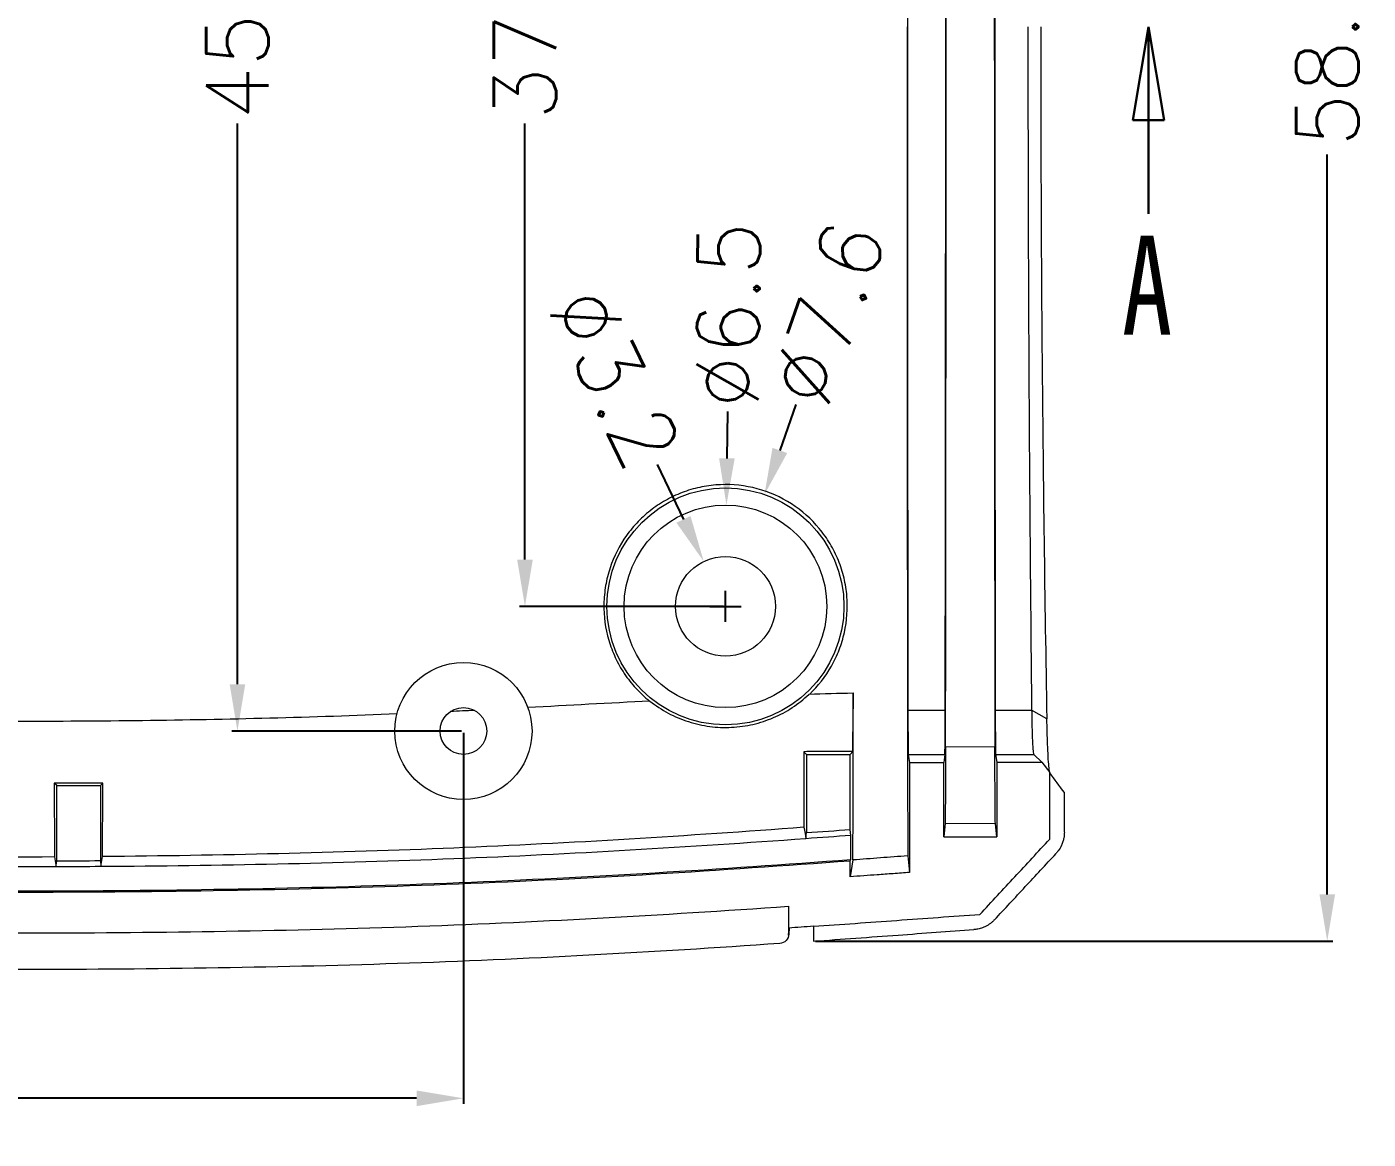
# Model space of a CAD drawing. Header units: inches. Extents: x 2021 to 3023, y 1089 to 1338.
# Drawn here: x 2154.37 to 2197.39, y 1202.84 to 1238.54 of the extents above; entities that cross this region are included whole.
import ezdxf

# ---------------------------------------------------------------- set-up
doc = ezdxf.new("R2010")
doc.units = ezdxf.units.IN
doc.styles.add('SLDTEXTSTYLE0', font='TXT', dxfattribs={"width": 0.75})
doc.styles.get("Standard").update_dxf_attribs({"font": 'txt', "bigfont": 'gbcbig.shx'})
doc.dimstyles.new('2', dxfattribs={"dimtxt": 2, "dimasz": 1.5, "dimexe": 0.18, "dimexo": 0.0625, "dimgap": 0.1, "dimtad": 0, "dimzin": 9, "dimdsep": 46, "dimtxsty": 'Standard', "dimcen": 0.5, "dimclrd": 3, "dimclre": 3, "dimadec": 0, "dimazin": 2, "dimtfac": 1, "dimtofl": 0, "dimtmove": 0, "dimatfit": 3, "dimfxl": 1, "dimtolj": 1, "dimtzin": 0, "dimarcsym": 0})

# ---------------------------------------------------------------- blocks, each defined once
blk = doc.blocks.new('_CLOSED')
at = {"color": 0, "linetype": 'ByBlock', "lineweight": -2}
for p, q in [((-1, 0.166667), (0, 0)), ((-1, 0.166667), (-1, -0.166667)), ((0, 0), (-1, -0.166667)), ((0, 0), (-1, 0))]:
    blk.add_line(p, q, dxfattribs=at)
blk = doc.blocks.new('*D106')
at = {"color": 3, "lineweight": -2}
for p, q in [((2098.827, 1218.623), (2098.827, 1203.969)), ((2168.372, 1215.873), (2168.372, 1203.969)), ((2100.327, 1204.149), (2129.499, 1204.149)), ((2166.872, 1204.149), (2137.699, 1204.149))]:
    blk.add_line(p, q, dxfattribs=at)
at = {"color": 3}
for points in [[(2100.327, 1204.399), (2100.327, 1203.899), (2098.827, 1204.149)], [(2166.872, 1204.399), (2166.872, 1203.899), (2168.372, 1204.149)]]:
    blk.add_solid(points, dxfattribs=at)
at = {"layer": 'Defpoints', "color": 0}
for p in [(2098.827, 1218.686), (2168.372, 1215.936), (2168.372, 1204.149)]:
    blk.add_point(p, dxfattribs=at)
at = {"color": 0, "insert": (2133.599, 1204.149), "char_height": 2, "attachment_point": 5}
blk.add_mtext('\\A1;69.55', dxfattribs=at)
blk = doc.blocks.new('*D108')
at = {"color": 3, "lineweight": -2}
for p, q in [((2179.666, 1267.878), (2196.258, 1267.878)), ((2196.078, 1266.378), (2196.078, 1242.636)), ((2196.078, 1210.693), (2196.078, 1234.436)), ((2179.666, 1209.193), (2196.258, 1209.193))]:
    blk.add_line(p, q, dxfattribs=at)
at = {"color": 3}
for points in [[(2195.828, 1266.378), (2196.328, 1266.378), (2196.078, 1267.878)], [(2195.828, 1210.693), (2196.328, 1210.693), (2196.078, 1209.193)]]:
    blk.add_solid(points, dxfattribs=at)
at = {"layer": 'Defpoints', "color": 0}
for p in [(2179.604, 1267.878), (2179.604, 1209.193), (2196.078, 1209.193)]:
    blk.add_point(p, dxfattribs=at)
at = {"color": 0, "insert": (2196.078, 1238.536), "char_height": 2, "attachment_point": 5, "rotation": 90}
blk.add_mtext('\\A1;58.69', dxfattribs=at)
blk = doc.blocks.new('*D111')
at = {"color": 3, "lineweight": -2}
for p, q in [((2176.714, 1257.136), (2170.166, 1257.136)), ((2170.346, 1255.636), (2170.346, 1241.636)), ((2170.346, 1221.436), (2170.346, 1235.436)), ((2176.714, 1219.936), (2170.166, 1219.936))]:
    blk.add_line(p, q, dxfattribs=at)
at = {"color": 3}
for points in [[(2170.096, 1255.636), (2170.596, 1255.636), (2170.346, 1257.136)], [(2170.096, 1221.436), (2170.596, 1221.436), (2170.346, 1219.936)]]:
    blk.add_solid(points, dxfattribs=at)
at = {"layer": 'Defpoints', "color": 0}
for p in [(2176.777, 1257.136), (2170.346, 1219.936), (2176.777, 1219.936)]:
    blk.add_point(p, dxfattribs=at)
at = {"color": 0, "insert": (2170.346, 1238.536), "char_height": 2, "attachment_point": 5, "rotation": 90}
blk.add_mtext('\\A1;37.2', dxfattribs=at)
blk = doc.blocks.new('*D112')
at = {"color": 3, "lineweight": -2}
for p, q in [((2168.31, 1261.136), (2160.944, 1261.136)), ((2161.124, 1259.636), (2161.124, 1241.636)), ((2161.124, 1217.436), (2161.124, 1235.436)), ((2168.31, 1215.936), (2160.944, 1215.936))]:
    blk.add_line(p, q, dxfattribs=at)
at = {"color": 3}
for points in [[(2160.874, 1259.636), (2161.374, 1259.636), (2161.124, 1261.136)], [(2160.874, 1217.436), (2161.374, 1217.436), (2161.124, 1215.936)]]:
    blk.add_solid(points, dxfattribs=at)
at = {"layer": 'Defpoints', "color": 0}
for p in [(2161.124, 1261.136), (2168.372, 1261.136), (2168.372, 1215.936)]:
    blk.add_point(p, dxfattribs=at)
at = {"color": 0, "insert": (2161.124, 1238.536), "char_height": 2, "attachment_point": 5, "rotation": 90}
blk.add_mtext('\\A1;45.2', dxfattribs=at)
blk = doc.blocks.new('*D116')
at = {"color": 3, "lineweight": -2}
for p, q in [((2174.582, 1224.485), (2175.429, 1222.728)), ((2176.777, 1219.436), (2176.777, 1220.436)), ((2176.277, 1219.936), (2177.277, 1219.936))]:
    blk.add_line(p, q, dxfattribs=at)
at = {"color": 3}
blk.add_solid([(2175.655, 1222.836), (2175.204, 1222.619), (2176.081, 1221.377)], dxfattribs=at)
at = {"layer": 'Defpoints', "color": 0}
for p in [(2176.081, 1221.377), (2177.472, 1218.494)]:
    blk.add_point(p, dxfattribs=at)
at = {"color": 0, "insert": (2173.234, 1227.277), "char_height": 2, "attachment_point": 5, "rotation": 295.7577}
blk.add_mtext('\\A1;∅3.2', dxfattribs=at)
blk = doc.blocks.new('*D117')
at = {"color": 3, "lineweight": -2}
for p, q in [((2176.837, 1226.185), (2176.822, 1224.685)), ((2176.777, 1219.436), (2176.777, 1220.436)), ((2176.277, 1219.936), (2177.277, 1219.936))]:
    blk.add_line(p, q, dxfattribs=at)
at = {"color": 3}
blk.add_solid([(2176.572, 1224.688), (2177.072, 1224.683), (2176.808, 1223.185)], dxfattribs=at)
at = {"layer": 'Defpoints', "color": 0}
for p in [(2176.808, 1223.185), (2176.745, 1216.686)]:
    blk.add_point(p, dxfattribs=at)
at = {"color": 0, "insert": (2176.867, 1229.285), "char_height": 2, "attachment_point": 5, "rotation": 89.448}
blk.add_mtext('\\A1;∅6.5', dxfattribs=at)
blk = doc.blocks.new('*D118')
at = {"color": 3, "lineweight": -2}
for p, q in [((2179.034, 1226.413), (2178.521, 1224.94)), ((2176.777, 1219.436), (2176.777, 1220.436)), ((2176.277, 1219.936), (2177.277, 1219.936))]:
    blk.add_line(p, q, dxfattribs=at)
at = {"color": 3}
blk.add_solid([(2178.285, 1225.023), (2178.757, 1224.858), (2178.027, 1223.524)], dxfattribs=at)
at = {"layer": 'Defpoints', "color": 0}
for p in [(2178.027, 1223.524), (2175.526, 1216.347)]:
    blk.add_point(p, dxfattribs=at)
at = {"color": 0, "insert": (2180.054, 1229.34), "char_height": 2, "attachment_point": 5, "rotation": 70.7848}
blk.add_mtext('\\A1;∅7.6', dxfattribs=at)

msp = doc.modelspace()

# ---------------------------------------------------------------- linework, layer by layer
at = {"color": 7, "linetype": 'Continuous', "lineweight": 30}
msp.add_line((2190.347, 1232.536), (2190.347, 1238.536), dxfattribs=at)
at = {"color": 7, "linetype": 'Continuous', "lineweight": 15}
for p, q in [((2180.879, 1217.146), (2180.87, 1217.146)), ((2182.629, 1216.609), (2183.824, 1216.609)), ((2185.43, 1216.609), (2186.597, 1216.609)), ((2187.085, 1216.323), (2186.597, 1216.609)), ((2183.836, 1215.438), (2185.418, 1215.43)), ((2179.289, 1215.273), (2179.377, 1215.186)), ((2179.377, 1215.186), (2179.377, 1212.674)), ((2179.377, 1215.186), (2180.777, 1215.186)), ((2180.777, 1215.186), (2180.865, 1215.274)), ((2180.777, 1212.775), (2180.777, 1215.186)), ((2182.638, 1215.181), (2182.677, 1214.926)), ((2182.638, 1215.181), (2183.814, 1215.181)), ((2182.677, 1214.926), (2182.677, 1211.396)), ((2183.814, 1215.181), (2183.777, 1214.929)), ((2183.777, 1212.536), (2183.777, 1214.929)), ((2185.44, 1215.181), (2185.477, 1214.935)), ((2185.44, 1215.181), (2186.666, 1215.181)), ((2185.477, 1214.935), (2185.477, 1212.536)), ((2186.666, 1215.181), (2186.927, 1214.939)), ((2186.927, 1214.939), (2187.177, 1214.606)), ((2187.177, 1212.463), (2187.177, 1214.606)), ((2155.327, 1214.186), (2155.249, 1214.263)), ((2155.327, 1211.769), (2155.327, 1214.186)), ((2155.327, 1214.186), (2156.727, 1214.186)), ((2156.805, 1214.264), (2156.727, 1214.186)), ((2156.727, 1214.186), (2156.727, 1211.777)), ((2187.646, 1212.686), (2187.646, 1213.958)), ((2180.796, 1212.583), (2180.777, 1212.775)), ((2183.819, 1212.963), (2183.777, 1212.536)), ((2185.435, 1212.955), (2183.819, 1212.963)), ((2185.477, 1212.536), (2185.435, 1212.955)), ((2180.796, 1211.812), (2180.796, 1212.583)), ((2183.777, 1212.536), (2185.477, 1212.536)), ((2156.746, 1211.583), (2156.799, 1211.905)), ((2182.623, 1211.931), (2182.677, 1211.396)), ((2155.254, 1211.893), (2155.307, 1211.576)), ((2156.727, 1211.777), (2156.746, 1211.584)), ((2180.777, 1211.772), (2180.796, 1211.812)), ((2180.865, 1211.797), (2180.777, 1211.258)), ((2180.777, 1211.258), (2180.777, 1211.772)), ((2178.801, 1210.314), (2178.801, 1209.611)), ((2178.802, 1209.388), (2178.824, 1209.613)), ((2178.804, 1209.418), (2178.804, 1209.612)), ((2179.604, 1209.668), (2179.604, 1209.193))]:
    msp.add_line(p, q, dxfattribs=at)
at = {"color": 8, "linetype": 'Continuous', "lineweight": 15}
msp.add_line((2178.823, 1209.613), (2178.804, 1209.418), dxfattribs=at)
at = {"color": 7, "linetype": 'Continuous', "lineweight": 15, "flags": 128}
for points in [[(2179.295, 1212.847), (2179.312, 1212.749), (2179.328, 1212.651), (2179.357, 1212.476)], [(2179.357, 1212.479), (2179.363, 1212.537), (2179.369, 1212.594), (2179.377, 1212.674)], [(2155.307, 1211.577), (2155.313, 1211.633), (2155.319, 1211.69), (2155.327, 1211.769)]]:
    msp.add_lwpolyline(points, dxfattribs=at)
at = {"color": 7, "linetype": 'Continuous', "lineweight": 15}
for centre, radius in [((2176.777, 1219.936), 3.8), ((2176.777, 1219.936), 3.25), ((2176.777, 1219.936), 1.6), ((2168.372, 1215.936), 2.2), ((2168.372, 1215.936), 0.75)]:
    msp.add_circle(centre, radius, dxfattribs=at)
for centre, major_axis, ratio, start_param, end_param in [((2183.439, 1238.536), (0, 79.26), 0.005236, 4.416687, 5.008091), ((2185.815, 1238.536), (0, 79.26), 0.005236, 1.274992, 1.866601), ((2183.014, 1238.536), (0, 76.76), 0.005236, 1.281111, 1.860482), ((2183.439, 1238.536), (0, 76.76), 0.005236, 4.422703, 5.002075), ((2185.815, 1238.536), (0, 76.76), 0.005236, 1.281111, 1.860482), ((2182.639, 1217.18), (0, 2), 0.005236, 1.860482, 3.106686), ((2183.814, 1217.18), (0, 2), 0.005236, 3.176499, 4.422703), ((2185.44, 1217.18), (0, 2), 0.005236, 1.860482, 3.106686), ((2123.917, 1238.998), (691.829, 0), 0.034921, 4.797426, 4.799022), ((2123.917, 1238.998), (691.829, 0), 0.034921, 4.801488, 4.803593)]:
    msp.add_ellipse(centre, major_axis=major_axis, ratio=ratio, start_param=start_param, end_param=end_param, dxfattribs=at)
for points, knots in [([(2182.6, 1238.536), (2182.6, 1236.277), (2182.601, 1234.022), (2182.602, 1229.52), (2182.604, 1227.278), (2182.608, 1222.822), (2182.61, 1220.61), (2182.616, 1216.237), (2182.619, 1214.073), (2182.623, 1211.931)], [0, 0, 0, 0, 0.25, 0.25, 0.5, 0.5, 0.75, 0.75, 1, 1, 1, 1]), ([(2186.477, 1238.536), (2186.477, 1234.828), (2186.487, 1231.125), (2186.527, 1223.788), (2186.557, 1220.162), (2186.597, 1216.609)], [0, 0, 0, 0, 0.5, 0.5, 1, 1, 1, 1]), ([(2179.467, 1217.112), (2179.75, 1217.381), (2179.986, 1217.683), (2180.272, 1218.187), (2180.355, 1218.363), (2180.493, 1218.723), (2180.549, 1218.907), (2180.675, 1219.473), (2180.703, 1219.873), (2180.655, 1220.459), (2180.624, 1220.652), (2180.533, 1221.036), (2180.472, 1221.227), (2180.323, 1221.595), (2180.234, 1221.773), (2180.031, 1222.114), (2179.915, 1222.278), (2179.529, 1222.743), (2179.231, 1223.008), (2178.55, 1223.445), (2178.185, 1223.606), (2177.409, 1223.815), (2177.012, 1223.859), (2176.415, 1223.833), (2176.216, 1223.809), (2175.829, 1223.733), (2175.64, 1223.68), (2175.269, 1223.546), (2175.086, 1223.464), (2174.741, 1223.276), (2174.577, 1223.17), (2174.265, 1222.933), (2174.117, 1222.801), (2173.843, 1222.52), (2173.718, 1222.37), (2173.379, 1221.895), (2173.198, 1221.539), (2173.014, 1220.985), (2172.967, 1220.796), (2172.901, 1220.409), (2172.882, 1220.211), (2172.871, 1219.619), (2172.923, 1219.229), (2173.089, 1218.661), (2173.16, 1218.473), (2173.326, 1218.116), (2173.423, 1217.944), (2173.643, 1217.614), (2173.767, 1217.455), (2174.037, 1217.16), (2174.184, 1217.023), (2174.341, 1216.897)], [0, 0, 0, 0, 0.0625, 0.0625, 0.09375, 0.09375, 0.125, 0.125, 0.1875, 0.1875, 0.21875, 0.21875, 0.25, 0.25, 0.28125, 0.28125, 0.3125, 0.3125, 0.375, 0.375, 0.4375, 0.4375, 0.5, 0.5, 0.53125, 0.53125, 0.5625, 0.5625, 0.59375, 0.59375, 0.625, 0.625, 0.65625, 0.65625, 0.6875, 0.6875, 0.75, 0.75, 0.78125, 0.78125, 0.8125, 0.8125, 0.875, 0.875, 0.90625, 0.90625, 0.9375, 0.9375, 0.96875, 0.96875, 1, 1, 1, 1]), ([(2166.241, 1216.483), (2163.523, 1216.37), (2160.803, 1216.301), (2155.361, 1216.234), (2152.638, 1216.236), (2147.189, 1216.294), (2144.462, 1216.351), (2139.009, 1216.504), (2136.282, 1216.598), (2130.831, 1216.828), (2128.106, 1216.967), (2122.659, 1217.311), (2119.937, 1217.515), (2114.495, 1217.972), (2111.775, 1218.225), (2107.698, 1218.638), (2106.339, 1218.782), (2103.623, 1219.082), (2102.265, 1219.238), (2100.907, 1219.4)], [0, 0, 0, 0, 0.125, 0.125, 0.25, 0.25, 0.375, 0.375, 0.5, 0.5, 0.625, 0.625, 0.75, 0.75, 0.875, 0.875, 0.9375, 0.9375, 1, 1, 1, 1]), ([(2174.355, 1216.897), (2174.54, 1216.75), (2174.735, 1216.622), (2175.147, 1216.401), (2175.365, 1216.309), (2175.814, 1216.164), (2176.041, 1216.114), (2176.504, 1216.053), (2176.741, 1216.043), (2177.205, 1216.066), (2177.434, 1216.098), (2177.884, 1216.202), (2178.106, 1216.275), (2178.526, 1216.455), (2178.726, 1216.563), (2179.107, 1216.813), (2179.288, 1216.955), (2179.454, 1217.112)], [0, 0, 0, 0, 0.125, 0.125, 0.25, 0.25, 0.375, 0.375, 0.5, 0.5, 0.625, 0.625, 0.75, 0.75, 0.875, 0.875, 1, 1, 1, 1]), ([(2180.865, 1215.274), (2180.866, 1215.585), (2180.868, 1216.208), (2180.869, 1216.833), (2180.87, 1217.146)], [0, 0, 0, 0, 0.500126, 1, 1, 1, 1]), ([(2080.278, 1217), (2084.398, 1216.171), (2088.547, 1215.485), (2096.868, 1214.289), (2101.04, 1213.771), (2109.405, 1212.85), (2113.593, 1212.449), (2121.98, 1211.758), (2126.18, 1211.472), (2132.484, 1211.158), (2134.586, 1211.072), (2138.791, 1210.938), (2140.893, 1210.891), (2145.099, 1210.819), (2147.203, 1210.795), (2151.408, 1210.766), (2153.511, 1210.761), (2159.817, 1210.788), (2164.018, 1210.865), (2170.309, 1211.117), (2172.405, 1211.223), (2176.592, 1211.474), (2178.685, 1211.621), (2180.777, 1211.772)], [0, 0, 0, 0, 0.125, 0.125, 0.25, 0.25, 0.375, 0.375, 0.5, 0.5, 0.5625, 0.5625, 0.625, 0.625, 0.6875, 0.6875, 0.75, 0.75, 0.875, 0.875, 0.9375, 0.9375, 1, 1, 1, 1]), ([(2080.317, 1217.032), (2084.436, 1216.204), (2088.584, 1215.519), (2096.903, 1214.323), (2101.075, 1213.805), (2109.438, 1212.885), (2113.626, 1212.485), (2122.011, 1211.794), (2126.211, 1211.509), (2132.513, 1211.195), (2134.615, 1211.109), (2138.819, 1210.975), (2140.921, 1210.928), (2145.126, 1210.857), (2147.229, 1210.833), (2151.434, 1210.804), (2153.536, 1210.799), (2159.841, 1210.827), (2164.041, 1210.904), (2170.331, 1211.157), (2172.426, 1211.263), (2176.613, 1211.514), (2178.705, 1211.661), (2180.796, 1211.812)], [0, 0, 0, 0, 0.125, 0.125, 0.25, 0.25, 0.375, 0.375, 0.5, 0.5, 0.5625, 0.5625, 0.625, 0.625, 0.6875, 0.6875, 0.75, 0.75, 0.875, 0.875, 0.9375, 0.9375, 1, 1, 1, 1]), ([(2186.597, 1216.609), (2186.599, 1216.408), (2186.602, 1216.222), (2186.609, 1215.966), (2186.611, 1215.884), (2186.617, 1215.733), (2186.62, 1215.663), (2186.629, 1215.473), (2186.636, 1215.37), (2186.65, 1215.23), (2186.658, 1215.189), (2186.666, 1215.181)], [0, 0, 0, 0, 0.25, 0.25, 0.375, 0.375, 0.5, 0.5, 0.75, 0.75, 1, 1, 1, 1]), ([(2187.17, 1214.615), (2187.163, 1214.674), (2187.138, 1214.875), (2187.106, 1215.469), (2187.092, 1216.045), (2187.085, 1216.323)], [0, 0, 0, 0, 0.176603, 0.602894, 1, 1, 1, 1]), ([(2080.73, 1215.569), (2084.755, 1214.776), (2088.802, 1214.117), (2096.925, 1212.959), (2101.002, 1212.454), (2109.16, 1211.557), (2113.244, 1211.165), (2121.421, 1210.485), (2125.514, 1210.202), (2131.662, 1209.883), (2133.713, 1209.794), (2137.817, 1209.653), (2139.871, 1209.601), (2143.977, 1209.524), (2146.029, 1209.497), (2150.132, 1209.461), (2152.183, 1209.452), (2158.334, 1209.461), (2162.432, 1209.517), (2168.574, 1209.727), (2170.62, 1209.819), (2174.712, 1210.04), (2176.757, 1210.17), (2178.801, 1210.314)], [0, 0, 0, 0, 0.125, 0.125, 0.25, 0.25, 0.375, 0.375, 0.5, 0.5, 0.5625, 0.5625, 0.625, 0.625, 0.6875, 0.6875, 0.75, 0.75, 0.875, 0.875, 0.9375, 0.9375, 1, 1, 1, 1]), ([(2183.836, 1215.438), (2183.835, 1215.094), (2183.835, 1214.772), (2183.832, 1214.181), (2183.831, 1213.923), (2183.828, 1213.481), (2183.827, 1213.307), (2183.824, 1213.118), (2183.823, 1213.068), (2183.821, 1212.995), (2183.82, 1212.972), (2183.819, 1212.963)], [0, 0, 0, 0, 0.25, 0.25, 0.5, 0.5, 0.75, 0.75, 0.875, 0.875, 1, 1, 1, 1]), ([(2185.435, 1212.955), (2185.433, 1212.974), (2185.431, 1213.047), (2185.427, 1213.299), (2185.426, 1213.472), (2185.423, 1213.914), (2185.422, 1214.174), (2185.42, 1214.615), (2185.419, 1214.771), (2185.419, 1215.092), (2185.418, 1215.259), (2185.418, 1215.43)], [0, 0, 0, 0, 0.25, 0.25, 0.5, 0.5, 0.75, 0.75, 0.875, 0.875, 1, 1, 1, 1]), ([(2180.865, 1215.274), (2180.605, 1215.274), (2180.08, 1215.274), (2179.554, 1215.274), (2179.289, 1215.273)], [0, 0, 0, 0, 0.4951796, 1, 1, 1, 1]), ([(2179.289, 1215.273), (2179.289, 1215.003), (2179.291, 1214.462), (2179.293, 1213.653), (2179.294, 1213.116), (2179.295, 1212.847)], [0, 0, 0, 0, 0.333221, 0.666543, 1, 1, 1, 1]), ([(2178.523, 1209.117), (2174.442, 1208.833), (2170.356, 1208.608), (2162.17, 1208.336), (2158.071, 1208.283), (2151.925, 1208.277), (2149.876, 1208.287), (2145.779, 1208.324), (2143.73, 1208.352), (2139.632, 1208.431), (2137.583, 1208.484), (2133.485, 1208.627), (2131.437, 1208.717), (2125.29, 1209.038), (2121.195, 1209.323), (2113.018, 1210.005), (2108.934, 1210.398), (2100.778, 1211.297), (2096.708, 1211.802), (2088.595, 1212.96), (2084.552, 1213.619), (2080.53, 1214.411)], [0, 0, 0, 0, 0.125, 0.125, 0.25, 0.25, 0.3125, 0.3125, 0.375, 0.375, 0.4375, 0.4375, 0.5, 0.5, 0.625, 0.625, 0.75, 0.75, 0.875, 0.875, 1, 1, 1, 1]), ([(2156.805, 1214.264), (2156.546, 1214.264), (2156.286, 1214.264), (2156.027, 1214.264), (2155.768, 1214.263), (2155.508, 1214.263), (2155.249, 1214.263)], [0, 0, 0, 0, 0.000781445, 0.000781445, 0.000781445, 0.001562889, 0.001562889, 0.001562889, 0.001562889]), ([(2155.249, 1214.263), (2155.25, 1213.867), (2155.252, 1213.075), (2155.253, 1212.287), (2155.254, 1211.893)], [0, 0, 0, 0, 0.499981, 1, 1, 1, 1]), ([(2156.799, 1211.905), (2156.8, 1212.298), (2156.802, 1213.082), (2156.804, 1213.87), (2156.805, 1214.264)], [0, 0, 0, 0, 0.500022, 1, 1, 1, 1]), ([(2179.295, 1212.847), (2177.431, 1212.708), (2175.563, 1212.578), (2171.821, 1212.354), (2169.946, 1212.258), (2166.193, 1212.102), (2164.315, 1212.042), (2160.557, 1211.953), (2158.679, 1211.923), (2156.799, 1211.905)], [0, 0, 0, 0, 0.25, 0.25, 0.5, 0.5, 0.75, 0.75, 1, 1, 1, 1]), ([(2155.254, 1211.893), (2153.139, 1211.88), (2151.023, 1211.881), (2146.79, 1211.901), (2144.672, 1211.921), (2140.436, 1211.984), (2138.317, 1212.028), (2134.078, 1212.159), (2131.958, 1212.244), (2129.837, 1212.349)], [0, 0, 0, 0, 0.25, 0.25, 0.5, 0.5, 0.75, 0.75, 1, 1, 1, 1]), ([(2179.357, 1212.476), (2177.478, 1212.343), (2175.598, 1212.217), (2171.834, 1212.001), (2169.951, 1211.908), (2164.297, 1211.684), (2160.522, 1211.609), (2156.746, 1211.583)], [0, 0, 0, 0, 0.25, 0.25, 0.5, 0.5, 1, 1, 1, 1]), ([(2184.938, 1210.051), (2185.311, 1210.453), (2185.684, 1210.855), (2186.057, 1211.257), (2186.43, 1211.659), (2186.803, 1212.061), (2187.177, 1212.463)], [0, 0, 0, 0, 0.001648536, 0.001648536, 0.001648536, 0.003297074, 0.003297074, 0.003297074, 0.003297074]), ([(2187.646, 1212.686), (2187.645, 1212.657), (2187.644, 1212.594), (2187.629, 1212.494), (2187.602, 1212.383), (2187.548, 1212.242), (2187.472, 1212.111), (2187.402, 1212.03), (2187.378, 1212.002)], [0, 0, 0, 0, 0.116496, 0.250823, 0.402892, 0.572067, 0.852838, 1, 1, 1, 1]), ([(2155.307, 1211.576), (2153.182, 1211.568), (2151.056, 1211.574), (2146.804, 1211.606), (2144.678, 1211.632), (2140.425, 1211.707), (2138.298, 1211.758), (2134.046, 1211.9), (2131.921, 1211.991), (2129.796, 1212.101)], [0, 0, 0, 0, 0.25, 0.25, 0.5, 0.5, 0.75, 0.75, 1, 1, 1, 1]), ([(2182.623, 1211.931), (2182.33, 1211.909), (2182.037, 1211.886), (2181.744, 1211.864), (2181.451, 1211.841), (2181.158, 1211.819), (2180.865, 1211.797)], [0, 0, 0, 0, 0.000892862, 0.000892862, 0.000892862, 0.001785757, 0.001785757, 0.001785757, 0.001785757]), ([(2185.407, 1209.879), (2185.736, 1210.233), (2186.064, 1210.587), (2186.393, 1210.941), (2186.721, 1211.294), (2187.049, 1211.648), (2187.378, 1212.002)], [0, 0, 0, 0, 0.001451062, 0.001451062, 0.001451062, 0.002902126, 0.002902126, 0.002902126, 0.002902126]), ([(2182.677, 1211.396), (2182.504, 1211.383), (2182.332, 1211.371), (2182.16, 1211.358), (2181.988, 1211.346), (2181.816, 1211.333), (2181.644, 1211.321), (2181.355, 1211.3), (2181.066, 1211.279), (2180.777, 1211.258)], [0, 0, 0, 0, 0.000519691, 0.000519691, 0.000519691, 0.001039382, 0.001039382, 0.001039382, 0.00191163, 0.00191163, 0.00191163, 0.00191163]), ([(2179.601, 1209.668), (2180.491, 1209.731), (2181.38, 1209.796), (2182.27, 1209.86), (2183.159, 1209.925), (2184.048, 1209.989), (2184.938, 1210.051)], [0, 0, 0, 0, 0.002684658, 0.002684658, 0.002684658, 0.005369355, 0.005369355, 0.005369355, 0.005369355]), ([(2185.407, 1209.879), (2185.383, 1209.855), (2185.336, 1209.807), (2185.259, 1209.747), (2185.18, 1209.695), (2185.101, 1209.654), (2185.024, 1209.622), (2184.949, 1209.597), (2184.878, 1209.58), (2184.811, 1209.569), (2184.768, 1209.565), (2184.747, 1209.563)], [0, 0, 0, 0, 0.135878, 0.266955, 0.392402, 0.511551, 0.623893, 0.729072, 0.826869, 0.917181, 1, 1, 1, 1]), ([(2178.804, 1209.418), (2178.804, 1209.341), (2178.774, 1209.267), (2178.671, 1209.157), (2178.599, 1209.122), (2178.523, 1209.117)], [0, 0, 0, 0, 0.5, 0.5, 1, 1, 1, 1]), ([(2179.604, 1209.193), (2180.056, 1209.225), (2180.508, 1209.258), (2180.96, 1209.29), (2181.412, 1209.323), (2181.864, 1209.356), (2182.316, 1209.389), (2183.127, 1209.447), (2183.937, 1209.506), (2184.747, 1209.563)], [0, 0, 0, 0, 0.001364407, 0.001364407, 0.001364407, 0.002728814, 0.002728814, 0.002728814, 0.005175308, 0.005175308, 0.005175308, 0.005175308])]:
    msp.add_open_spline(points, degree=3, knots=knots, dxfattribs=at)
for points in [[(2186.887, 1238.536), (2186.887, 1236.658), (2186.895, 1232.984), (2186.93, 1227.56), (2186.99, 1222.072), (2187.049, 1218.276), (2187.085, 1216.323)], [(2180.87, 1217.146), (2180.398, 1217.137), (2179.926, 1217.125), (2179.454, 1217.112)], [(2180.865, 1211.797), (2180.87, 1213.562), (2180.875, 1215.345), (2180.879, 1217.146)], [(2174.355, 1216.897), (2173.05, 1216.83), (2171.746, 1216.757), (2170.44, 1216.687)], [(2168.725, 1216.598), (2168.469, 1216.585), (2168.213, 1216.572), (2167.956, 1216.56)], [(2187.646, 1213.958), (2187.49, 1214.17), (2187.333, 1214.382), (2187.177, 1214.593)], [(2179.377, 1212.674), (2179.843, 1212.708), (2180.31, 1212.741), (2180.777, 1212.775)], [(2180.796, 1212.583), (2180.316, 1212.548), (2179.837, 1212.514), (2179.357, 1212.479)], [(2156.746, 1211.584), (2156.266, 1211.581), (2155.787, 1211.578), (2155.307, 1211.577)], [(2155.327, 1211.769), (2155.793, 1211.771), (2156.26, 1211.773), (2156.727, 1211.777)], [(2179.601, 1209.668), (2179.333, 1209.649), (2179.067, 1209.63), (2178.801, 1209.611)]]:
    msp.add_open_spline(points, degree=3, dxfattribs=at)

# ---------------------------------------------------------------- block references
at = {"color": 7, "linetype": 'Continuous', "lineweight": 30, "xscale": 3, "yscale": 3, "zscale": 0.5, "rotation": 90}
msp.add_blockref('_CLOSED', (2190.347, 1238.536), dxfattribs=at)

# ---------------------------------------------------------------- texts
at = {"color": 7, "linetype": 'Continuous', "insert": (2189.489, 1231.835), "char_height": 3.175, "attachment_point": 1, "style": 'SLDTEXTSTYLE0'}
msp.add_mtext('A', dxfattribs=at)

# ---------------------------------------------------------------- dimensions: what is measured, and where the dimension line sits
for base, p1, p2, picture, middle in [((2196.0777, 1209.1928), (2179.6036, 1267.8782), (2179.6036, 1209.1928), '*D108', (2196.0777, 1238.5355)), ((2161.124, 1261.136), (2168.372, 1215.936), (2168.372, 1261.136), '*D112', (2161.124, 1238.536)), ((2170.346, 1219.936), (2176.777, 1257.136), (2176.777, 1219.936), '*D111', (2170.346, 1238.536))]:
    dim = msp.add_linear_dim(base=base, p1=p1, p2=p2, angle=90, dimstyle='2')
    dim.commit()
    dim.dimension.update_dxf_attribs({"geometry": picture, "text_midpoint": middle})
dim = msp.add_diameter_dim_2p(p1=(2176.745, 1216.686), p2=(2176.808, 1223.185), dimstyle='2')
dim.commit()
dim.dimension.update_dxf_attribs({"geometry": '*D117', "text_midpoint": (2176.867, 1229.285)})
for p1, p2, picture, middle in [((2175.526, 1216.347), (2178.027, 1223.524), '*D118', (2180.054, 1229.34)), ((2177.472, 1218.494), (2176.081, 1221.377), '*D116', (2173.234, 1227.277))]:
    dim = msp.add_diameter_dim_2p(p1=p1, p2=p2, dimstyle='2')
    dim.commit()
    dim.dimension.update_dxf_attribs({"geometry": picture, "text_midpoint": middle, "dimtype": 163})
dim = msp.add_linear_dim(base=(2168.3722, 1204.1494), p1=(2098.8266, 1218.6855), p2=(2168.3722, 1215.9355), dimstyle='2')
dim.commit()
dim.dimension.update_dxf_attribs({"geometry": '*D106', "text_midpoint": (2133.5994, 1204.1494)})

doc.saveas('drawing.dxf')
